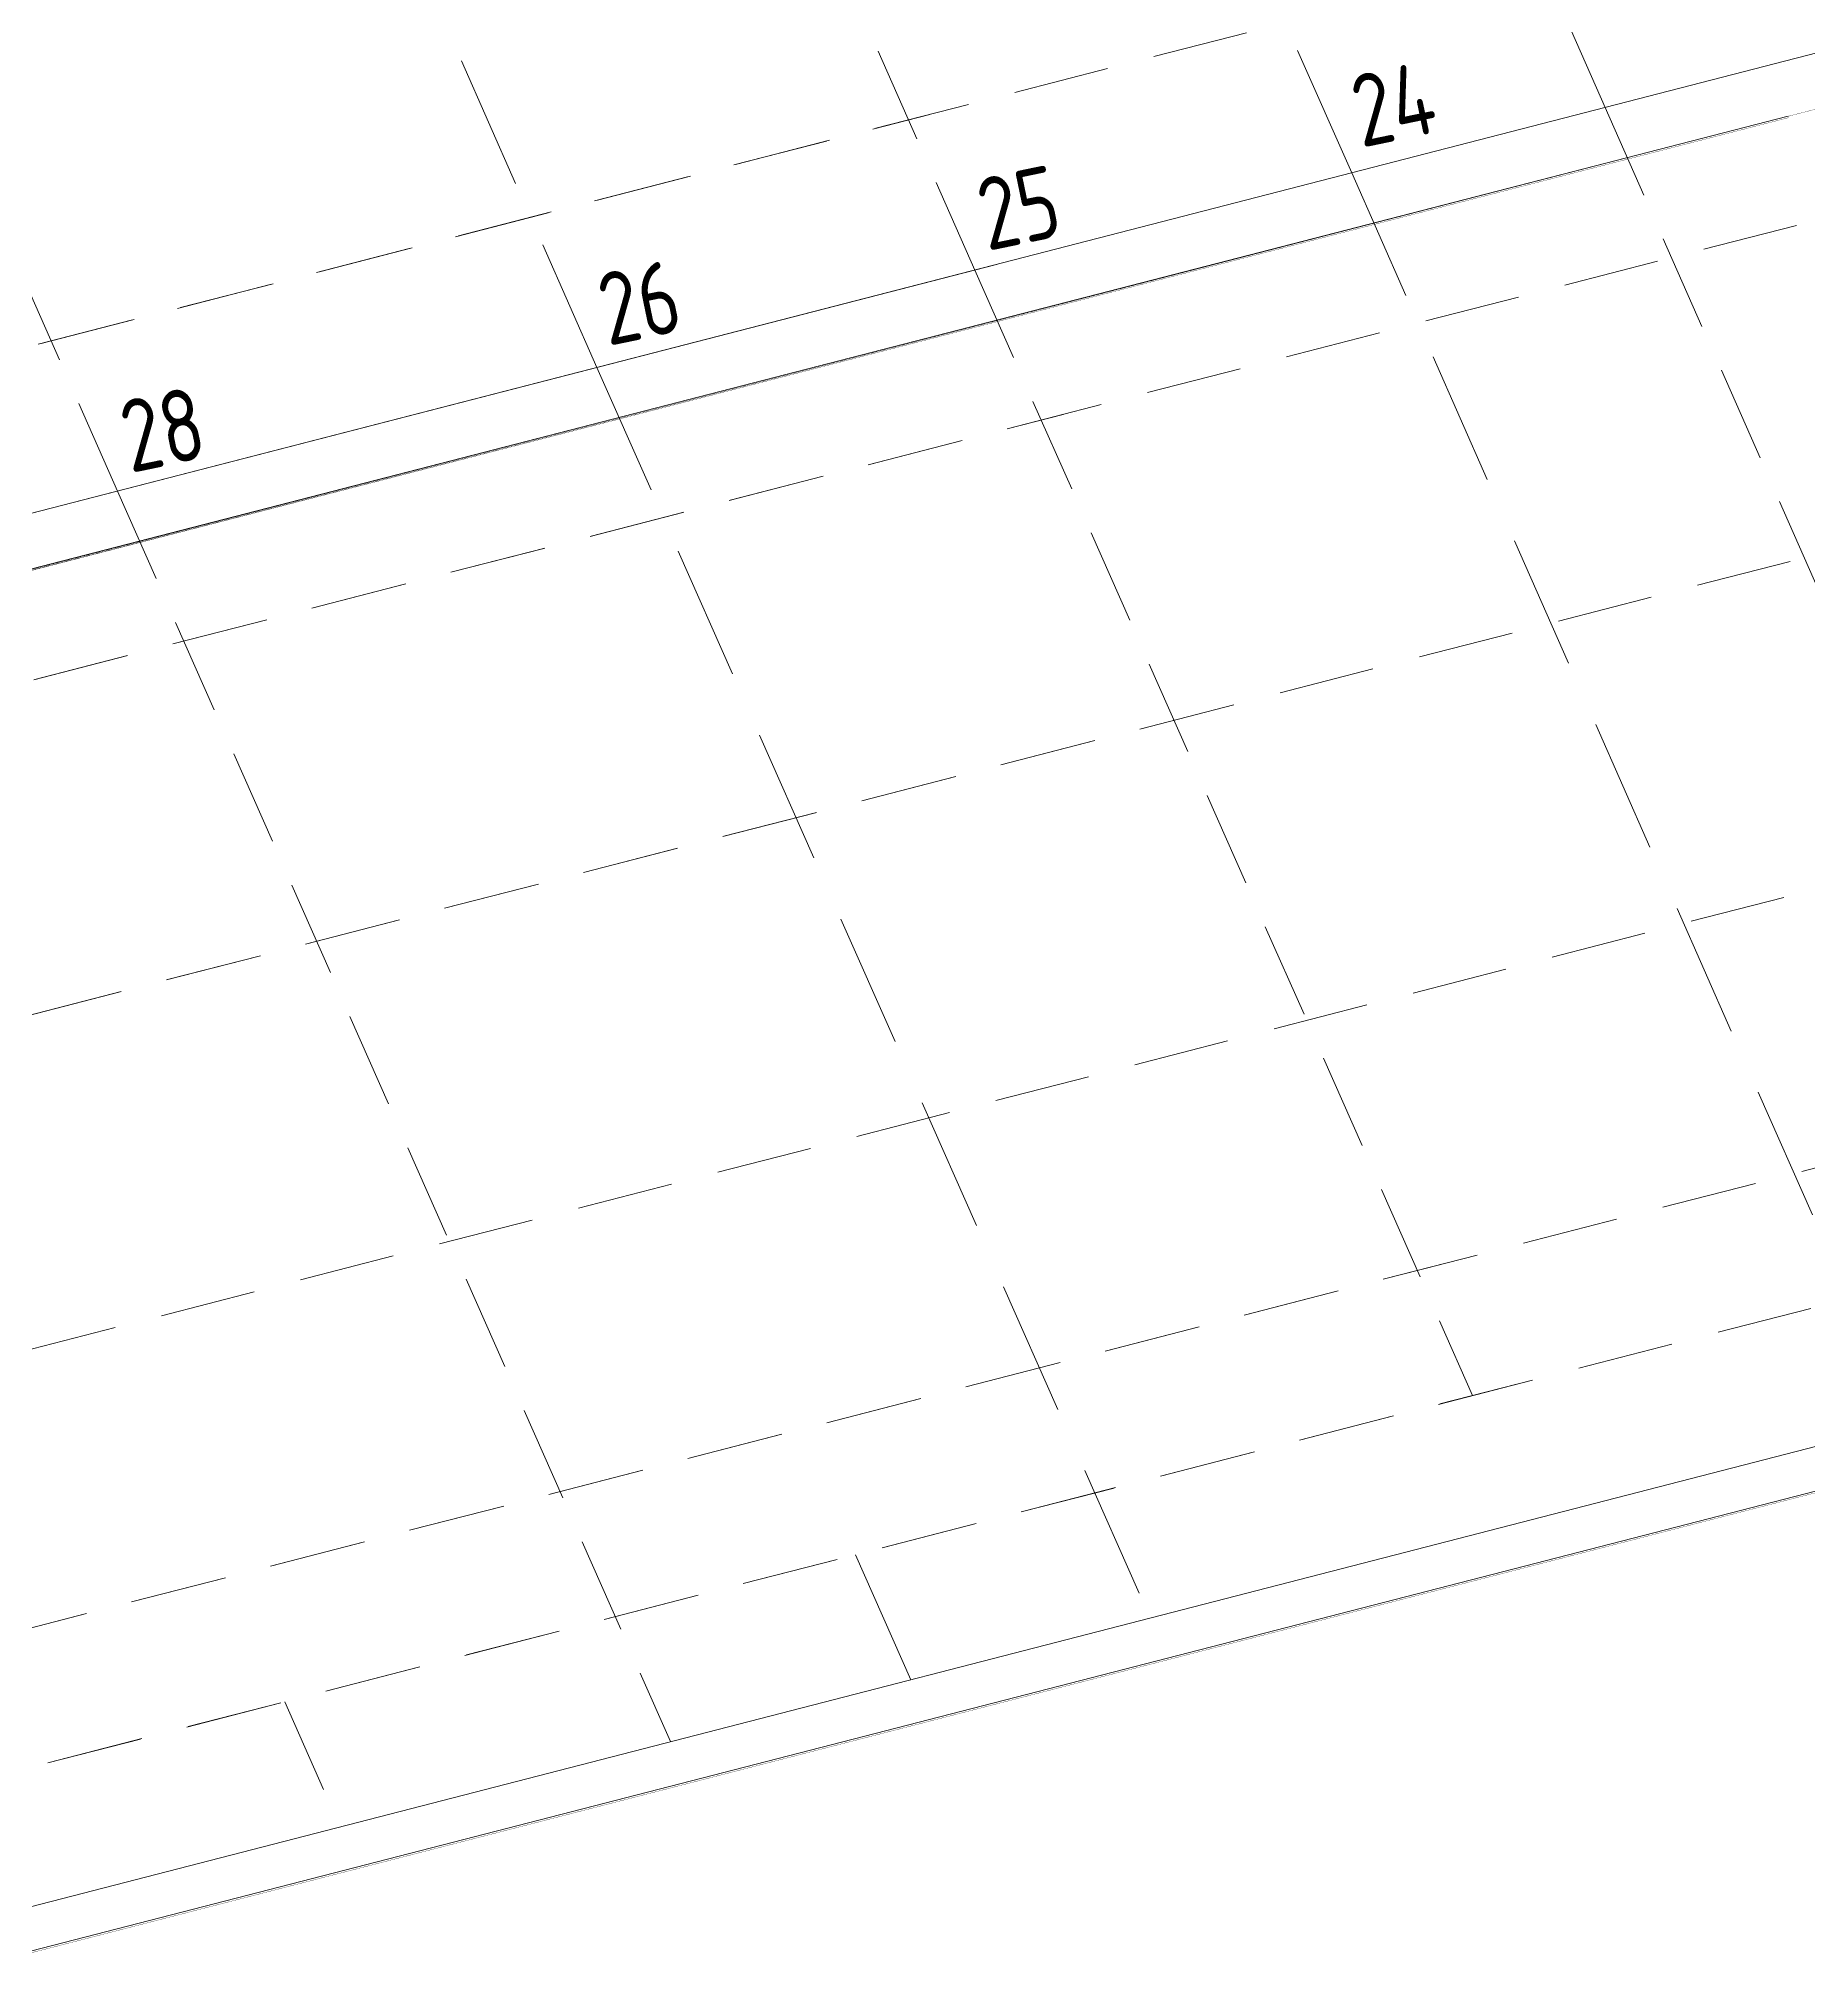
# Model space of a CAD drawing. Header units: millimetres. Extents: x 149544 to 197467, y -3118 to 25363.
# Drawn here: x 190700 to 191873, y 6412 to 7690 of the extents above; entities that cross this region are included whole.
import ezdxf

# ---------------------------------------------------------------- set-up
doc = ezdxf.new("R2010")
doc.units = ezdxf.units.MM
doc.header["$MEASUREMENT"] = 0
for name, pattern in [('K5LT32774', [0]), ('K5LT32778', [0]), ('K5LT32780', [0]), ('K5LT32788', [0]), ('K5LT32803', [95.25, 63.5, -31.75]), ('K5LT32804', [133.350002, 88.900002, -44.450001])]:
    doc.linetypes.add(name, pattern=pattern)
doc.styles.add('KTEXTSTYLE', font='GOST_AU.SHX', dxfattribs={"width": 0.96, "height": 5})

msp = doc.modelspace()

# ---------------------------------------------------------------- linework, layer by layer
at = {"color": 0, "linetype": 'K5LT32803', "lineweight": 18}
for p, q in [((191738.5, 7644.1), (191371.8, 8473.6)), ((191738.5, 7644.1), (191371.8, 8473.6)), ((191320.5, 7536.3), (190990.4, 8282.9)), ((190751.9, 7389.7), (190385.2, 8219.2)), ((190240.2, 7368.7), (191999.5, 7822.3)), ((191738.5, 7644.1), (192105.3, 6814.5)), ((191738.5, 7644.1), (192105.3, 6814.5)), ((190238.2, 7368.2), (191290.6, 7639.5)), ((190328.2, 7169.6), (192087.9, 7623.3)), ((191320.5, 7536.3), (191650.6, 6789.7)), ((190327.4, 7169.4), (191379, 7440.5)), ((190416.2, 6970.5), (192176.3, 7424.3)), ((190751.9, 7389.7), (191118.7, 6560.2)), ((190415.4, 6970.3), (191467.4, 7241.5)), ((190504.3, 6771.4), (192061.2, 7172.8)), ((190577.6, 6605.5), (192338.4, 7059.5)), ((190614.3, 6522.6), (192404.8, 6984.2)), ((190576.7, 6605.3), (191629.4, 6876.7)), ((190613.4, 6522.3), (191695.8, 6801.4)), ((190862.8, 6586.6), (190899.4, 6503.7))]:
    msp.add_line(p, q, dxfattribs=at)
at = {"color": 0, "linetype": 'K5LT32804', "lineweight": 18}
for p, q in [((191570.4, 7600.7), (191203.7, 8430.3)), ((191069.8, 7471.7), (190703.1, 8301.2)), ((191570.4, 7600.7), (191937.2, 6771.2)), ((191069.8, 7471.7), (191436.6, 6642.2))]:
    msp.add_line(p, q, dxfattribs=at)
at = {"color": 0, "linetype": 'K5LT32778', "lineweight": 18}
for p, q in [((192043.7, 7722.8), (190247.7, 7259.7)), ((191334.8, 7540), (189538.7, 7076.9))]:
    msp.add_line(p, q, dxfattribs=at)
at = {"color": 0, "linetype": 'K5LT32774', "lineweight": 18}
for p, q in [((190291.6, 7234.1), (191859.9, 7638.4)), ((190651, 6439.6), (192412, 6893.6)), ((190662.7, 6413.1), (192216.5, 6813.6))]:
    msp.add_line(p, q, dxfattribs=at)
at = {"color": 0, "linetype": 'K5LT32780', "lineweight": 18}
msp.add_line((191241.3, 6684.2), (191278, 6601.3), dxfattribs=at)
at = {"color": 0, "linetype": 'K5LT32788', "const_width": 0.18}
for points in [[(191859.9, 7638.4), (190291.6, 7234.1), (190291.2, 7232.9), (192058.5, 7689.6)], [(191860.3, 7637.4), (190291.2, 7232.9)], [(190291.6, 7234.1), (191859.9, 7638.4)], [(190299.1, 7235.4), (191349.5, 7506.8)], [(191150.9, 7455.6), (190298.9, 7236)], [(192424.2, 6866.1), (190662.3, 6411.8)], [(190662.7, 6413.1), (192423.8, 6867.1)]]:
    msp.add_lwpolyline(points, dxfattribs=at)

# ---------------------------------------------------------------- texts
at = {"color": 0, "char_height": 2.5, "attachment_point": 1, "rotation": 11.7008, "style": 'KTEXTSTYLE'}
for s, insert in [('{\\H19.2x;\\W0.965;\\C6;24}', (191567, 7664.3)), ('{\\H19.2x;\\W0.965;\\C6;25}', (191318.9, 7595.8)), ('{\\H19.2x;\\W0.965;\\C6;26}', (191067.4, 7532.8)), ('{\\H19.2x;\\W0.965;\\C6;28}', (190750.6, 7448.5))]:
    msp.add_mtext(s, dxfattribs=dict(at, insert=insert))

doc.saveas('drawing.dxf')
